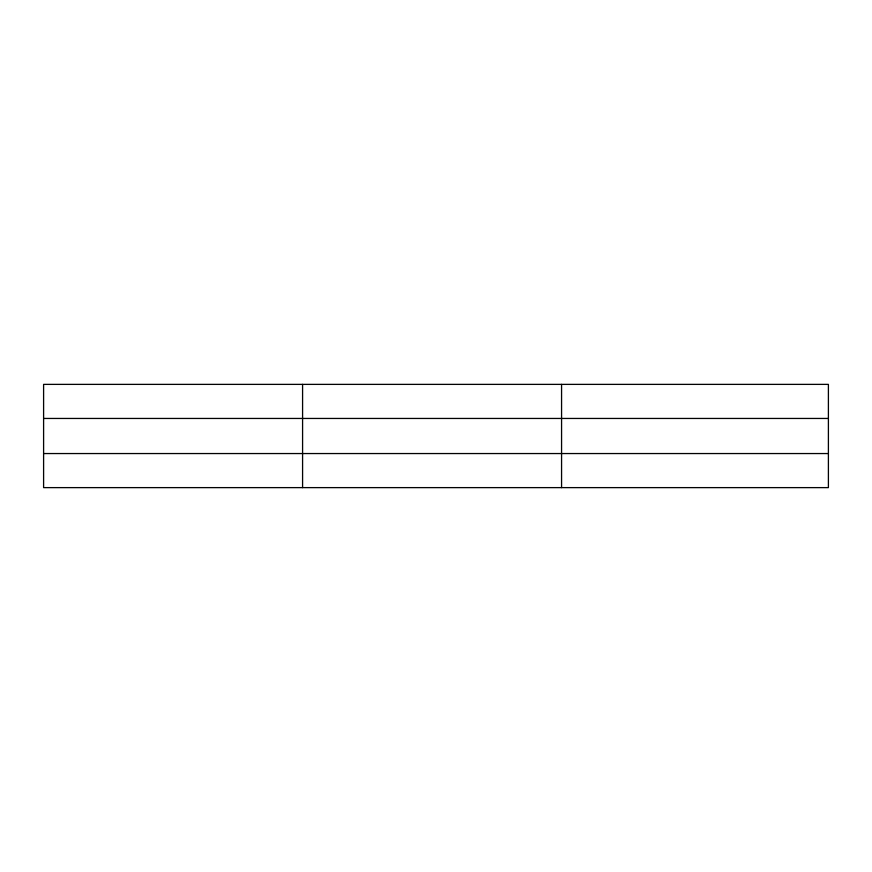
<?xml version="1.0" encoding="UTF-8"?>
<svg xmlns="http://www.w3.org/2000/svg" width="872" height="872" viewBox="0 0 872 872"><rect width="100%" height="100%" fill="white"/><g stroke="black" fill="none" stroke-linecap="round" stroke-linejoin="round"><path stroke-width="1.31" d="M302.584 384.378L302.584 487.622M561.568 384.378L561.568 487.622M828.4 453.549L828.4 487.622L43.6 487.622L43.6 384.378L828.4 384.378L828.4 453.549L43.6 453.549M43.6 418.451L828.4 418.451"/></g></svg>
